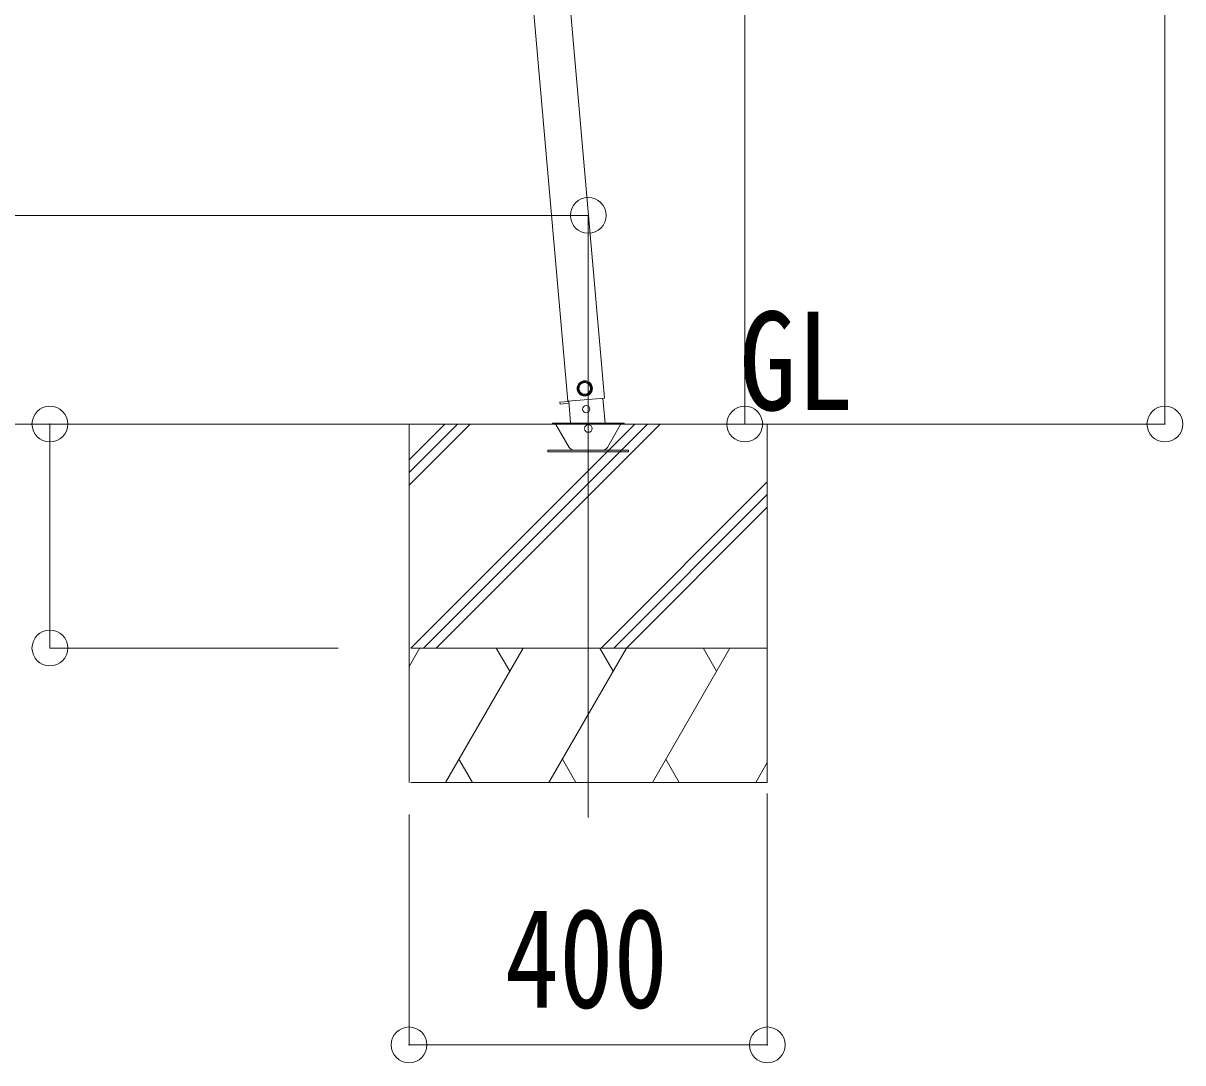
# Model space of a CAD drawing. Units: millimetres at full size, sheet at 1:40. Extents: x -11181 to 11305, y -7804 to 7716.
# Drawn here: x -7250 to -5955, y -1834 to -673 of the extents above; entities that cross this region are included whole.
import ezdxf
from ezdxf.enums import TextEntityAlignment as Align

# ---------------------------------------------------------------- set-up
doc = ezdxf.new("R2010")
doc.units = ezdxf.units.MM
doc.header["$LTSCALE"] = 40
doc.header["$PDMODE"] = 32
doc.header["$PDSIZE"] = 40
for name, color, linetype, lineweight in [('0-0_0', 7, 'Continuous', 9), ('0-A_寸法', 6, 'Continuous', 9), ('1-0_FRAME', 7, 'Continuous', 9), ('1-1_GLASS', 4, 'Continuous', 9), ('1-2_GLASS_SEAL', 4, 'Continuous', 9), ('1-8', 2, 'Continuous', 9), ('1-A', 6, 'Continuous', 9)]:
    doc.layers.add(name, color=color, linetype=linetype, lineweight=lineweight)
doc.styles.add('ＭＳ ゴシック', font='')
doc.styles.get('ＭＳ ゴシック').set_extended_font_data('MS Gothic')

msp = doc.modelspace()

# ---------------------------------------------------------------- linework, layer by layer
at = {"layer": '0-0_0', "color": 6}
for p, q in [((-5975.46, -1120.82), (-5975.46, 1667.78)), ((-6444.47, 1467.38), (-6444.47, -1120.82))]:
    msp.add_line(p, q, dxfattribs=at)
at = {"layer": '0-0_0'}
msp.add_line((-9160.67, -1120.82), (-6065.11, -1120.82), dxfattribs=at)
at = {"layer": '0-A_寸法'}
for p, q in [((-6444.47, -1120.82), (-6773.3, -1120.82)), ((-5975.46, -1120.82), (-6444.47, -1120.82))]:
    msp.add_line(p, q, dxfattribs=at)
for p in [(-6444.47, -1120.82), (-5975.46, -1120.82)]:
    msp.add_point(p, dxfattribs=at)
at = {"layer": '1-0_FRAME'}
for p, q in [((-6819.28, -1160.89), (-6779.21, -1120.82)), ((-6819.28, -1189.18), (-6750.92, -1120.82)), ((-6819.28, -1175.03), (-6765.07, -1120.82)), ((-6819.28, -1120.82), (-6819.28, -1520.82)), ((-6817.08, -1370.82), (-6567.07, -1120.82)), ((-6802.94, -1370.82), (-6552.93, -1120.82)), ((-6788.79, -1370.82), (-6538.79, -1120.82)), ((-6419.28, -1120.82), (-6419.28, -1520.82)), ((-6604.95, -1370.82), (-6419.28, -1185.16)), ((-6590.8, -1370.82), (-6419.28, -1199.3)), ((-6576.66, -1370.82), (-6419.28, -1213.44)), ((-6819.28, -1391.41), (-6807.39, -1370.81)), ((-6817.14, -1370.82), (-6419.28, -1370.82)), ((-6778.52, -1520.81), (-6691.92, -1370.82)), ((-6706.92, -1396.8), (-6721.92, -1370.82)), ((-6663.05, -1520.82), (-6576.45, -1370.82)), ((-6591.45, -1396.8), (-6606.45, -1370.82)), ((-6547.58, -1520.81), (-6460.98, -1370.82)), ((-6475.98, -1396.8), (-6490.98, -1370.81)), ((-6763.52, -1494.84), (-6748.53, -1520.81)), ((-6648.05, -1494.83), (-6633.05, -1520.82)), ((-6532.58, -1494.83), (-6517.58, -1520.81)), ((-6432.11, -1520.81), (-6419.28, -1498.6)), ((-6817.14, -1520.82), (-6424.55, -1520.82)), ((-6811.87, -1520.82), (-6419.28, -1520.82))]:
    msp.add_line(p, q, dxfattribs=at)
at = {"layer": '1-1_GLASS'}
for p, q in [((-6650.85, -1096.47), (-6640.99, -1095.6)), ((-6640.99, -1095.6), (-6650.85, -1096.46)), ((-6650.85, -1096.47), (-6650.67, -1098.46)), ((-6640.81, -1097.59), (-6650.67, -1098.46)), ((-6641.98, -1095.39), (-6601.14, -1091.82)), ((-6641.01, -1095.3), (-6638.9, -1119.47)), ((-6600.49, -1120.14), (-6602.96, -1091.97)), ((-6659.17, -1119.82), (-6579.17, -1119.82)), ((-6659.17, -1120.82), (-6659.17, -1119.82)), ((-6659.17, -1120.82), (-6579.17, -1120.82)), ((-6640.47, -1146.82), (-6655.2, -1121.32)), ((-6583.13, -1121.32), (-6597.85, -1146.82)), ((-6579.17, -1119.82), (-6579.17, -1120.82))]:
    msp.add_line(p, q, dxfattribs=at)
for points in [[(-6623.75, -1073.54), (-6629.9, -1077.84), (-6629.25, -1085.32), (-6622.45, -1088.49), (-6616.3, -1084.19), (-6616.95, -1076.71)], [(-6574.41, -1151.82), (-6574.41, -1149.82), (-6664.41, -1149.82), (-6664.41, -1151.82)]]:
    msp.add_lwpolyline(points, close=True, dxfattribs=at)
msp.add_lwpolyline([(-6650.85, -1096.46), (-6650.67, -1098.45), (-6640.81, -1097.59)], dxfattribs=at)
for centre, radius in [((-6623.1, -1081.01), 8.5), ((-6623.1, -1081.01), 7.7), ((-6623.1, -1081.01), 6.5), ((-6621.46, -1104.23), 4)]:
    msp.add_circle(centre, radius, dxfattribs=at)
for centre, radius, start, end in [((-6656.06, -1121.82), 1, 30, 90), ((-6619.16, -1125.82), 4.25, 183.37229, 176.62771), ((-6582.27, -1121.82), 1, 90, 150), ((-6635.28, -1143.82), 6, 210, 270), ((-6603.05, -1143.82), 6, 270, 330)]:
    msp.add_arc(centre, radius, start, end, dxfattribs=at)
at = {"layer": '1-2_GLASS_SEAL'}
for p, q in [((-6724.14, -154.99), (-6641.97, -1095.39)), ((-6683.3, -151.42), (-6601.12, -1091.82))]:
    msp.add_line(p, q, dxfattribs=at)
at = {"layer": '1-8'}
msp.add_line((-6619.17, -1559.91), (-6619.17, -1115.72), dxfattribs=at)
at = {"layer": '1-A'}
for p, q in [((-9160.17, -887.86), (-6619.17, -887.86)), ((-6619.17, -887.86), (-6619.17, -1120.82)), ((-7220.2, -1120.82), (-6898.56, -1120.82)), ((-7220.2, -1370.82), (-7220.2, -1120.82)), ((-7220.2, -1370.82), (-6898.56, -1370.82)), ((-6419.28, -1813.87), (-6419.28, -1533.16)), ((-6819.28, -1813.87), (-6819.28, -1556.81)), ((-6819.28, -1813.87), (-6419.28, -1813.87))]:
    msp.add_line(p, q, dxfattribs=at)
for p in [(-6619.17, -887.86), (-7220.2, -1120.82), (-7220.2, -1370.82), (-6819.28, -1813.87), (-6419.28, -1813.87)]:
    msp.add_point(p, dxfattribs=at)

# ---------------------------------------------------------------- texts
at = {"layer": '0-0_0', "style": 'ＭＳ ゴシック', "width": 0.85}
msp.add_text('GL', height=110, dxfattribs=at).set_placement((-6450.51, -1138.25), align=Align.BOTTOM_LEFT)
at = {"layer": '1-A', "color": 7, "style": 'ＭＳ ゴシック', "width": 0.8}
msp.add_text('400', height=111.4, dxfattribs=at).set_placement((-6712.28, -1805.87), align=Align.BOTTOM_LEFT)

doc.saveas('drawing.dxf')
